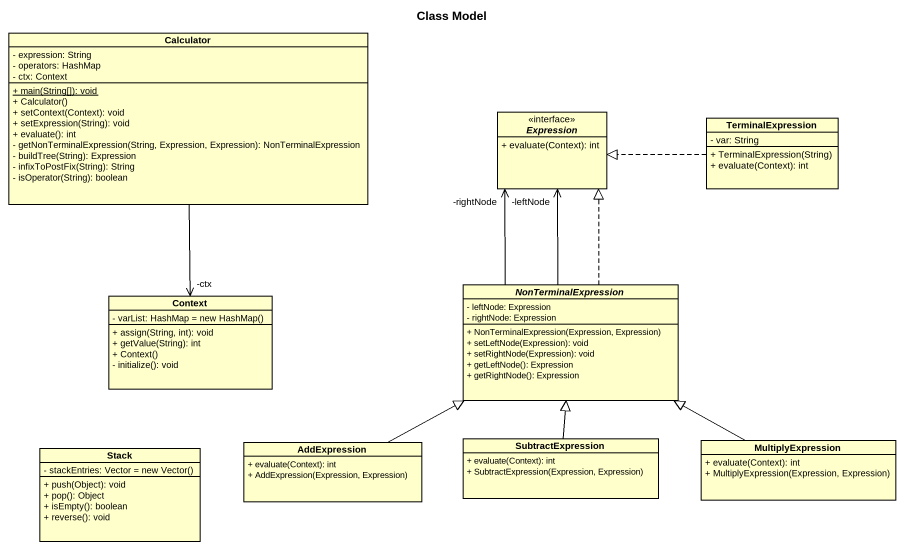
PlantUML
@startuml
title Class Model
hide circle
hide empty members
skinparam classAttributeIconSize 0
class Calculator {
  - expression: String
  - operators: HashMap
  - ctx: Context
  {static} + main(String[]): void
  + Calculator()
  + setContext(Context): void
  + setExpression(String): void
  + evaluate(): int
  - getNonTerminalExpression(String, Expression, Expression): NonTerminalExpression
  - buildTree(String): Expression
  - infixToPostFix(String): String
  - isOperator(String): boolean
}
interface Expression <<interface>> {
  + evaluate(Context): int
}
class TerminalExpression {
  - var: String
  + TerminalExpression(String)
  + evaluate(Context): int
}
class Context {
  {field} - varList: HashMap = new HashMap()
  + assign(String, int): void
  + getValue(String): int
  + Context()
  - initialize(): void
}
abstract class NonTerminalExpression {
  - leftNode: Expression
  - rightNode: Expression
  + NonTerminalExpression(Expression, Expression)
  + setLeftNode(Expression): void
  + setRightNode(Expression): void
  + getLeftNode(): Expression
  + getRightNode(): Expression
}
class "Stack" as Stack_ {
  {field} - stackEntries: Vector = new Vector()
  + push(Object): void
  + pop(): Object
  + isEmpty(): boolean
  + reverse(): void
}
class AddExpression {
  + evaluate(Context): int
  + AddExpression(Expression, Expression)
}
class SubtractExpression {
  + evaluate(Context): int
  + SubtractExpression(Expression, Expression)
}
class MultiplyExpression {
  + evaluate(Context): int
  + MultiplyExpression(Expression, Expression)
}
Calculator --> "-ctx" Context
TerminalExpression .left.|> Expression
NonTerminalExpression -up-> "-leftNode" Expression
NonTerminalExpression -up-> "-rightNode" Expression
NonTerminalExpression .up.|> Expression
AddExpression -right-|> NonTerminalExpression
SubtractExpression -up-|> NonTerminalExpression
MultiplyExpression -left-|> NonTerminalExpression
@enduml
